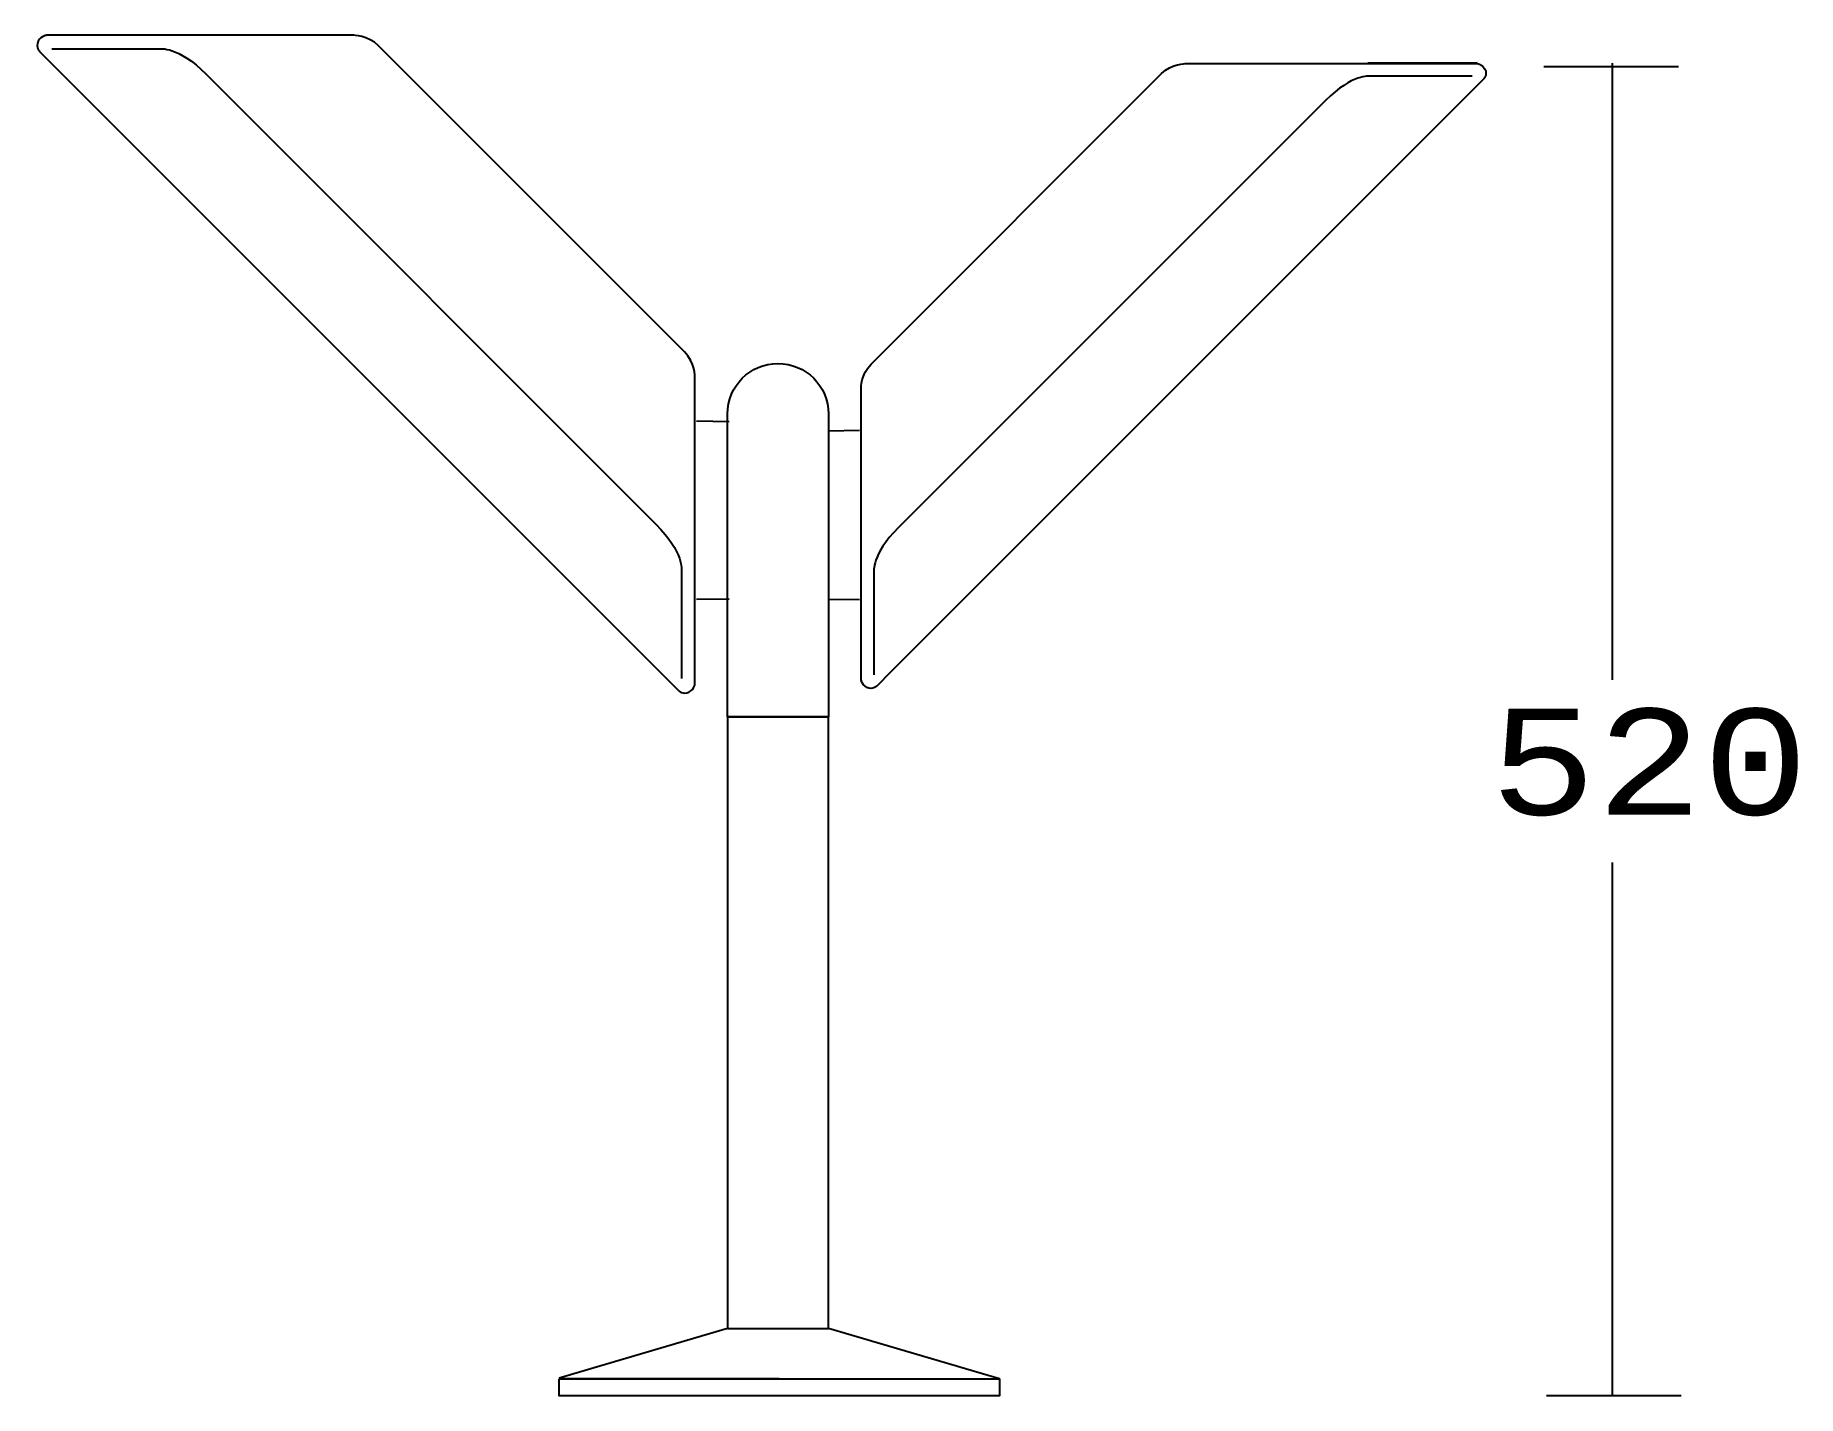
# Model space of a CAD drawing. Extents: x 0 to 279, y 1 to 216.
import ezdxf

# ---------------------------------------------------------------- set-up
doc = ezdxf.new("R2010")
doc.units = 0
doc.layers.add('LIVELLO_1', color=160, linetype='Continuous')
doc.styles.add('STD', font='txt')

# ---------------------------------------------------------------- blocks, each defined once
blk = doc.blocks.new('AI9-BLK1')
at = {"layer": 'LIVELLO_1', "color": 7}
for p, q in [((92.82, 103.17), (75.54, 103.1)), ((124.66, 102.52), (103.37, 102.52)), ((114.2, 103.1), (114.2, 5.6)), ((-25.42, 46.41), (-30.6, 46.5)), ((-9.73, 44.99), (-4.81, 45.09)), ((-25.42, 18.39), (-30.6, 18.34)), ((-9.73, 18.38), (-4.81, 18.33)), ((-25.7, -0.25), (-9.73, -0.25)), ((114.2, -23.25), (114.2, -107.55)), ((-25.7, -96.91), (-9.73, -96.91)), ((125.1, -107.55), (103.8, -107.55))]:
    blk.add_line(p, q, dxfattribs=at)
for points in [[(-52.32, -104.77), (17.31, -104.89), (-9.73, -96.91), (-9.73, -53.48), (-9.73, -0.25), (-25.7, -0.25), (-25.7, -53.48), (-25.7, -96.91)], [(-52.32, -104.89), (17.31, -104.89), (17.31, -107.55), (-52.32, -107.55)]]:
    blk.add_lwpolyline(points, close=True, dxfattribs=at)
for points, knots in [([(-32.5, 57.5), (-30.84, 55.84), (-30.84, 53.47), (-30.84, 53.47), (-30.84, 53.47), (-30.84, 5.1), (-30.84, 5.1), (-30.84, 5.1), (-30.84, 4.15), (-31.79, 3.68), (-32.74, 3.2), (-33.45, 3.92), (-33.45, 3.92), (-33.45, 3.92), (-35.82, 6.29), (-35.82, 6.29), (-35.82, 6.29), (-132.08, 102.54), (-132.08, 102.54), (-132.08, 102.54), (-134.45, 104.91), (-134.45, 104.91), (-134.45, 104.91), (-135.16, 105.63), (-134.69, 106.57), (-134.21, 107.52), (-133.27, 107.52), (-133.27, 107.52), (-133.27, 107.52), (-84.9, 107.52), (-84.9, 107.52), (-84.9, 107.52), (-82.53, 107.52), (-80.87, 105.87), (-80.87, 105.87), (-32.5, 57.5), (-32.5, 57.5)], [0, 0, 0, 0, 1, 1, 1, 2, 2, 2, 3, 3, 3, 4, 4, 4, 5, 5, 5, 6, 6, 6, 7, 7, 7, 8, 8, 8, 9, 9, 9, 10, 10, 10, 11, 11, 11, 12, 12, 12, 12]), ([(-132.55, 105.38), (-132.55, 105.38), (-115.48, 105.38), (-115.48, 105.38), (-115.48, 105.38), (-112.63, 105.87), (-108.13, 101.36), (-108.13, 101.36), (-37.01, 30.23), (-37.01, 30.23), (-32.5, 25.73), (-32.98, 22.88), (-32.98, 22.88), (-32.98, 22.88), (-32.98, 5.81), (-32.98, 5.81)], [0, 0, 0, 0, 1, 1, 1, 2, 2, 2, 3, 3, 3, 4, 4, 4, 5, 5, 5, 5]), ([(-3, 55.53), (-4.58, 53.96), (-4.58, 51.71), (-4.58, 51.71), (-4.58, 51.71), (-4.58, 5.76), (-4.58, 5.76), (-4.58, 5.76), (-4.58, 4.86), (-3.68, 4.41), (-2.78, 3.96), (-2.1, 4.63), (-2.1, 4.63), (-2.1, 4.63), (0.15, 6.88), (0.15, 6.88), (0.15, 6.88), (91.6, 98.33), (91.6, 98.33), (91.6, 98.33), (93.85, 100.58), (93.85, 100.58), (93.85, 100.58), (94.53, 101.25), (94.07, 102.16), (93.63, 103.05), (92.72, 103.05), (92.72, 103.05), (92.72, 103.05), (46.78, 103.05), (46.78, 103.05), (46.78, 103.05), (44.53, 103.05), (42.95, 101.48), (42.95, 101.48), (-3, 55.53), (-3, 55.53)], [0, 0, 0, 0, 1, 1, 1, 2, 2, 2, 3, 3, 3, 4, 4, 4, 5, 5, 5, 6, 6, 6, 7, 7, 7, 8, 8, 8, 9, 9, 9, 10, 10, 10, 11, 11, 11, 12, 12, 12, 12]), ([(92.05, 101.03), (92.05, 101.03), (75.83, 101.03), (75.83, 101.03), (75.83, 101.03), (73.13, 101.48), (68.85, 97.2), (68.85, 97.2), (1.28, 29.63), (1.28, 29.63), (-3, 25.35), (-2.55, 22.65), (-2.55, 22.65), (-2.55, 22.65), (-2.55, 6.43), (-2.55, 6.43)], [0, 0, 0, 0, 1, 1, 1, 2, 2, 2, 3, 3, 3, 4, 4, 4, 5, 5, 5, 5]), ([(-25.7, -0.25), (-25.7, -0.25), (-25.7, 47.66), (-25.7, 47.66), (-25.7, 52.06), (-22.13, 55.64), (-17.72, 55.64), (-13.31, 55.64), (-9.73, 52.06), (-9.73, 47.66), (-9.73, 47.66), (-9.73, -0.25), (-9.73, -0.25)], [0, 0, 0, 0, 1, 1, 1, 2, 2, 2, 3, 3, 3, 4, 4, 4, 4])]:
    blk.add_open_spline(points, degree=3, knots=knots, dxfattribs=at)
at = {"layer": 'LIVELLO_1', "color": 7, "insert": (94.85, 1.06), "char_height": 16.7666, "attachment_point": 1, "style": 'STD'}
blk.add_mtext('\\fCourier|b0|i0;\\H16.7666;\\C7;520', dxfattribs=at)

msp = doc.modelspace()

# ---------------------------------------------------------------- block references
at = {"layer": 'LIVELLO_1', "color": 7}
msp.add_blockref('AI9-BLK1', (135.4081, 108.084962), dxfattribs=at)

doc.saveas('drawing.dxf')
